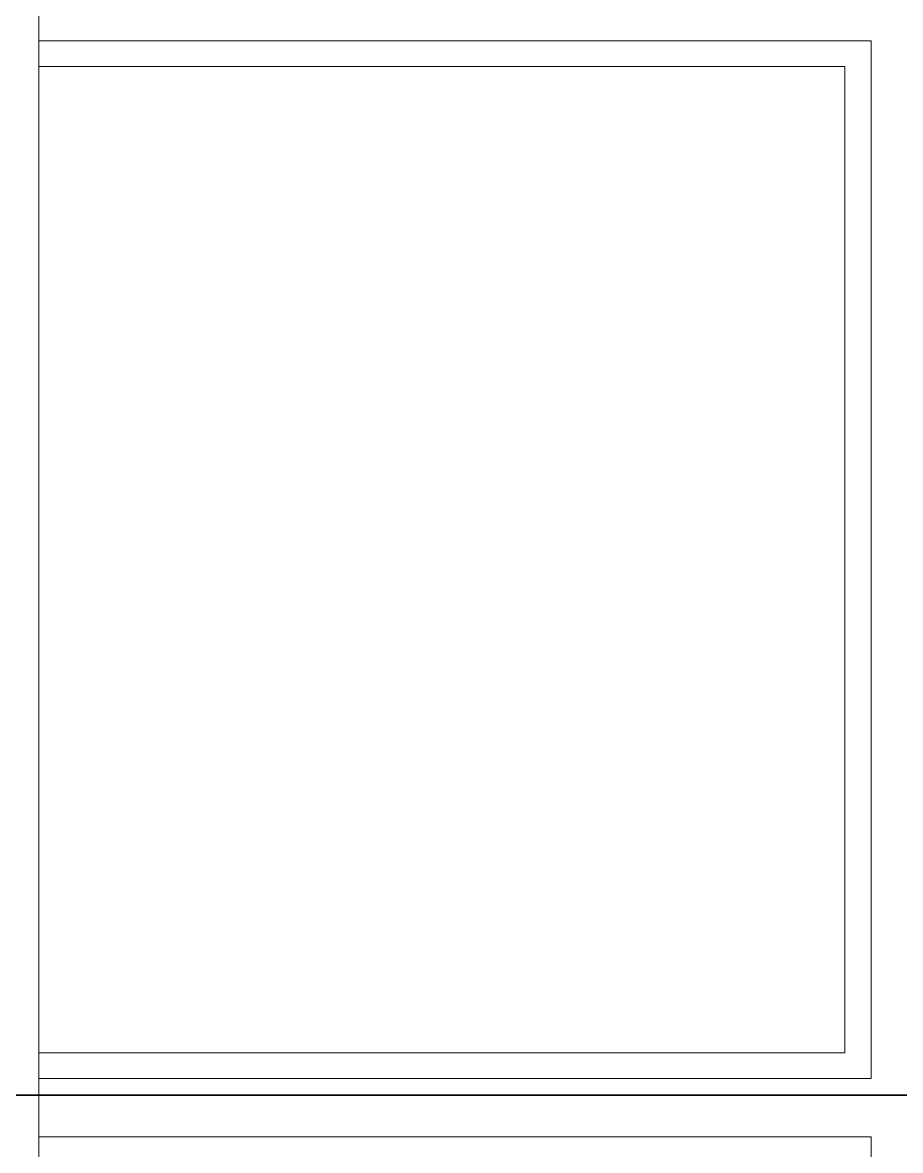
# Model space of a CAD drawing. Header units: inches. Extents: x -10117506 to -5032697, y -6529230 to -3254494.
# Drawn here: x -5045193.02 to -5045184.63, y -3258586.33 to -3258575.54 of the extents above; entities that cross this region are included whole.
import ezdxf

# ---------------------------------------------------------------- set-up
doc = ezdxf.new("R2010")
doc.units = ezdxf.units.IN
doc.header["$LTSCALE"] = 2
doc.header["$MEASUREMENT"] = 0
doc.layers.get('0').update_dxf_attribs({"linetype": 'CONTINUOUS'})
doc.layers.add('window', color=4, linetype='CONTINUOUS', lineweight=13)

msp = doc.modelspace()

# ---------------------------------------------------------------- linework, layer by layer
at = {"ltscale": 0.5}
for p, q in [((-5045172.414, -3258585.799), (-5045287.579, -3258585.799)), ((-5045287.579, -3258585.799), (-5045172.905, -3258585.799))]:
    msp.add_line(p, q, dxfattribs=at)
at = {"layer": 'window'}
for p, q in [((-5045192.862, -3258615.043), (-5045192.862, -3258544.533)), ((-5045192.862, -3258575.719), (-5045184.906, -3258575.719)), ((-5045184.906, -3258575.719), (-5045184.906, -3258585.637)), ((-5045192.862, -3258575.963), (-5045185.158, -3258575.963)), ((-5045185.158, -3258575.963), (-5045185.158, -3258585.392)), ((-5045192.862, -3258585.392), (-5045185.158, -3258585.392)), ((-5045184.906, -3258585.637), (-5045192.862, -3258585.637)), ((-5045192.862, -3258586.196), (-5045184.906, -3258586.196)), ((-5045184.906, -3258586.196), (-5045184.906, -3258596.114))]:
    msp.add_line(p, q, dxfattribs=at)

doc.saveas('drawing.dxf')
